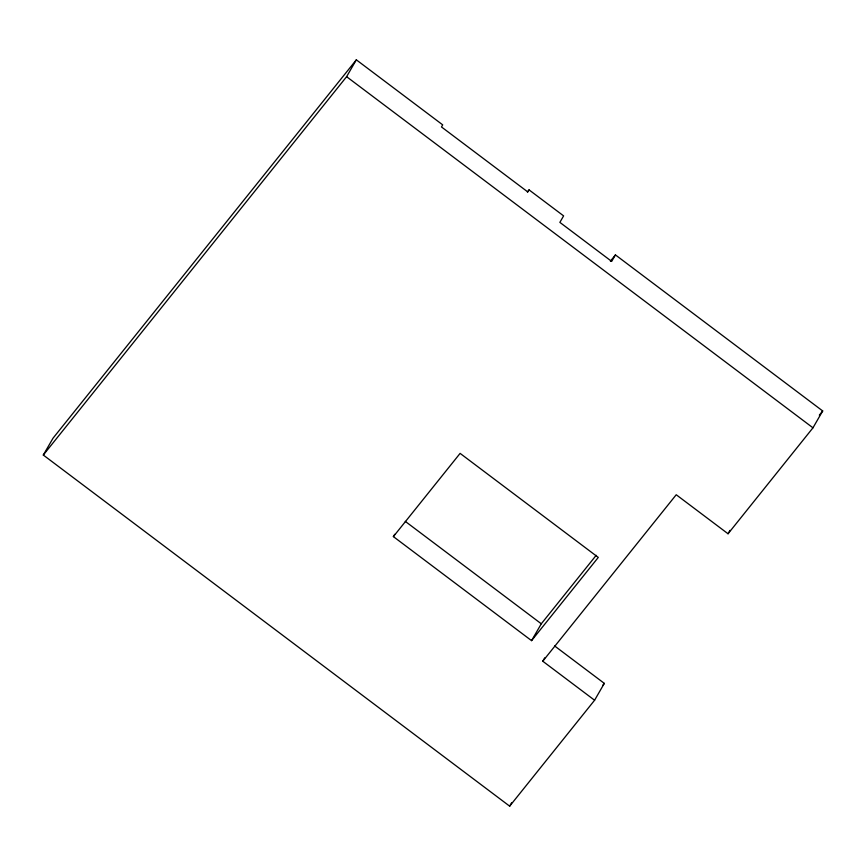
<?xml version="1.0" encoding="UTF-8"?>
<svg xmlns="http://www.w3.org/2000/svg" width="866" height="866" viewBox="0 0 866 866"><rect width="100%" height="100%" fill="white"/><g stroke="black" fill="none" stroke-linecap="round" stroke-linejoin="round"><path stroke-width="1.3" d="M43.3 455.04L53.032 438.185L356.337 59.83L442.699 124.856L441.487 126.956L527.849 191.981L529.061 189.881L563.614 215.883L559.869 222.378L611.677 261.391L615.434 254.907L822.7 410.96L812.968 427.815L728.046 533.759L676.227 494.746L542.765 661.223L594.585 700.237L509.663 806.17L43.3 455.04L346.606 76.684L356.337 59.83M393.38 536.606L460.106 453.373L598.287 557.412L531.562 640.645L393.38 536.606L394.712 534.3M531.562 640.645L541.293 623.791L596.198 555.301M542.765 661.223L544.714 657.846M509.663 806.17L511.611 802.804M594.585 700.237L604.316 683.371L554.662 645.982M728.046 533.759L729.984 530.382M527.372 191.981L529.061 189.881M610.411 261.164L615.434 254.907M602.639 685.471L604.316 683.371M819.333 415.16L822.7 410.96M346.606 76.684L812.968 427.815M405.277 521.375L541.293 623.791"/></g></svg>
